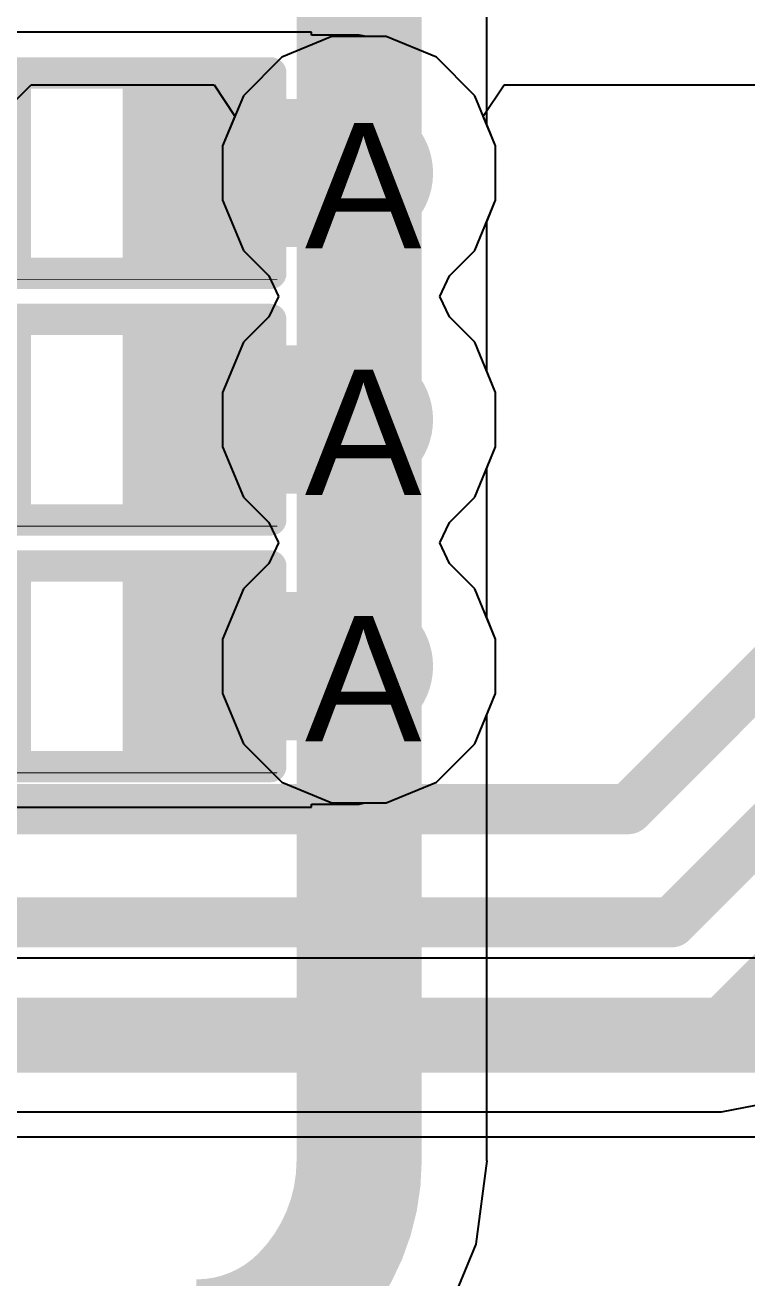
# Model space of a CAD drawing. Header units: inches. Extents: x 0 to 5271, y 0 to 5417.
# Drawn here: x 24.48 to 27.41, y 29.83 to 34.91 of the extents above; entities that cross this region are included whole.
import ezdxf

# ---------------------------------------------------------------- set-up
doc = ezdxf.new("R2010")
doc.units = ezdxf.units.IN
for name, color, linetype in [('Bottom Layer', 5, 'Continuous'), ('Drill Drawing', 1, 'Continuous'), ('L2_GND1', 16, 'Continuous'), ('L3_SIG1', 76, 'Continuous'), ('L4_PWR', 90, 'Continuous'), ('L5_GND2', 156, 'Continuous'), ('L6_SIG2', 130, 'Continuous'), ('L7_GND3', 216, 'Continuous'), ('Top Layer', 1, 'Continuous'), ('Top Overlay', 2, 'Continuous'), ('Top Paste', 8, 'Continuous'), ('Top Solder', 216, 'Continuous'), ('Via Holes', 16, 'Continuous')]:
    doc.layers.add(name, color=color, linetype=linetype)
doc.styles.add('Arial', font='', dxfattribs={"height": 0.2})
doc.styles.get('Arial').set_extended_font_data('Arial')

# ---------------------------------------------------------------- blocks, each defined once
blk = doc.blocks.new('R___0402_138')
at = {"layer": 'Top Layer'}
for points in [[(-0.6985, -0.3175), (-0.6985, 0.3175), (-0.2413, 0.3175), (-0.2413, -0.3175)], [(0.2413, -0.3175), (0.2413, 0.3175), (0.6985, 0.3175), (0.6985, -0.3175)]]:
    blk.add_hatch(color=1, dxfattribs=at).paths.add_polyline_path(points)
at = {"layer": 'Top Paste'}
for points in [[(-0.6985, -0.3175), (-0.6985, 0.3175), (-0.2413, 0.3175), (-0.2413, -0.3175)], [(0.2413, -0.3175), (0.2413, 0.3175), (0.6985, 0.3175), (0.6985, -0.3175)]]:
    blk.add_hatch(color=8, dxfattribs=at).paths.add_polyline_path(points)
at = {"layer": 'Top Solder'}
for points in [[(-0.7535, -0.3725), (-0.7535, 0.3725), (-0.1863, 0.3725), (-0.1863, -0.3725)], [(0.1863, -0.3725), (0.1863, 0.3725), (0.7535, 0.3725), (0.7535, -0.3725)]]:
    blk.add_hatch(color=216, dxfattribs=at).paths.add_polyline_path(points)
at = {"layer": 'Top Overlay'}
for points in [[(-0.7874, -0.4064, 0.127, 0.127, 0), (-0.7874, 0.4064, 0.127, 0.127, 0)], [(-0.7874, 0.4064, 0.127, 0.127, 0), (0.7874, 0.4064, 0.127, 0.127, 0)], [(0.7874, -0.4064, 0.127, 0.127, 0), (0.7874, 0.4064, 0.127, 0.127, 0)], [(-0.7874, -0.4064, 0.127, 0.127, 0), (0.7874, -0.4064, 0.127, 0.127, 0)], [(-0.8128, -0.4318, 0.00323, 0.00323, 0), (0.8128, -0.4318, 0.00323, 0.00323, 0)]]:
    blk.add_lwpolyline(points, format="xyseb", dxfattribs=at)
for points in [[(-0.8192, 0.4064, 0.0635, 0.0635, 1), (-0.7557, 0.4064, 0.0635, 0.0635, 1)], [(-0.8192, 0.4064, 0.0635, 0.0635, 1), (-0.7557, 0.4064, 0.0635, 0.0635, 1)], [(0.7556, 0.4064, 0.0635, 0.0635, 1), (0.8191, 0.4064, 0.0635, 0.0635, 1)], [(0.7556, 0.4064, 0.0635, 0.0635, 1), (0.8191, 0.4064, 0.0635, 0.0635, 1)], [(-0.8192, -0.4064, 0.0635, 0.0635, 1), (-0.7557, -0.4064, 0.0635, 0.0635, 1)], [(-0.8192, -0.4064, 0.0635, 0.0635, 1), (-0.7557, -0.4064, 0.0635, 0.0635, 1)], [(0.7556, -0.4064, 0.0635, 0.0635, 1), (0.8191, -0.4064, 0.0635, 0.0635, 1)], [(0.7556, -0.4064, 0.0635, 0.0635, 1), (0.8191, -0.4064, 0.0635, 0.0635, 1)], [(-0.8136, -0.4318, 0.00161, 0.00161, 1), (-0.812, -0.4318, 0.00161, 0.00161, 1)], [(0.812, -0.4318, 0.00161, 0.00161, 1), (0.8136, -0.4318, 0.00161, 0.00161, 1)]]:
    blk.add_lwpolyline(points, format="xyseb", close=True, dxfattribs=at)
blk = doc.blocks.new('R___0402_139')
at = {"layer": 'Top Layer'}
for points in [[(-0.6985, -0.3175), (-0.6985, 0.3175), (-0.2413, 0.3175), (-0.2413, -0.3175)], [(0.2413, -0.3175), (0.2413, 0.3175), (0.6985, 0.3175), (0.6985, -0.3175)]]:
    blk.add_hatch(color=1, dxfattribs=at).paths.add_polyline_path(points)
at = {"layer": 'Top Paste'}
for points in [[(-0.6985, -0.3175), (-0.6985, 0.3175), (-0.2413, 0.3175), (-0.2413, -0.3175)], [(0.2413, -0.3175), (0.2413, 0.3175), (0.6985, 0.3175), (0.6985, -0.3175)]]:
    blk.add_hatch(color=8, dxfattribs=at).paths.add_polyline_path(points)
at = {"layer": 'Top Solder'}
for points in [[(-0.7535, -0.3725), (-0.7535, 0.3725), (-0.1863, 0.3725), (-0.1863, -0.3725)], [(0.1863, -0.3725), (0.1863, 0.3725), (0.7535, 0.3725), (0.7535, -0.3725)]]:
    blk.add_hatch(color=216, dxfattribs=at).paths.add_polyline_path(points)
at = {"layer": 'Top Overlay'}
for points in [[(-0.7874, -0.4064, 0.127, 0.127, 0), (-0.7874, 0.4064, 0.127, 0.127, 0)], [(-0.7874, 0.4064, 0.127, 0.127, 0), (0.7874, 0.4064, 0.127, 0.127, 0)], [(0.7874, -0.4064, 0.127, 0.127, 0), (0.7874, 0.4064, 0.127, 0.127, 0)], [(-0.7874, -0.4064, 0.127, 0.127, 0), (0.7874, -0.4064, 0.127, 0.127, 0)], [(-0.8128, -0.4318, 0.00323, 0.00323, 0), (0.8128, -0.4318, 0.00323, 0.00323, 0)]]:
    blk.add_lwpolyline(points, format="xyseb", dxfattribs=at)
for points in [[(-0.8192, 0.4064, 0.0635, 0.0635, 1), (-0.7557, 0.4064, 0.0635, 0.0635, 1)], [(-0.8192, 0.4064, 0.0635, 0.0635, 1), (-0.7557, 0.4064, 0.0635, 0.0635, 1)], [(0.7556, 0.4064, 0.0635, 0.0635, 1), (0.8191, 0.4064, 0.0635, 0.0635, 1)], [(0.7556, 0.4064, 0.0635, 0.0635, 1), (0.8191, 0.4064, 0.0635, 0.0635, 1)], [(-0.8192, -0.4064, 0.0635, 0.0635, 1), (-0.7557, -0.4064, 0.0635, 0.0635, 1)], [(-0.8192, -0.4064, 0.0635, 0.0635, 1), (-0.7557, -0.4064, 0.0635, 0.0635, 1)], [(0.7556, -0.4064, 0.0635, 0.0635, 1), (0.8191, -0.4064, 0.0635, 0.0635, 1)], [(0.7556, -0.4064, 0.0635, 0.0635, 1), (0.8191, -0.4064, 0.0635, 0.0635, 1)], [(-0.8136, -0.4318, 0.00161, 0.00161, 1), (-0.812, -0.4318, 0.00161, 0.00161, 1)], [(0.812, -0.4318, 0.00161, 0.00161, 1), (0.8136, -0.4318, 0.00161, 0.00161, 1)]]:
    blk.add_lwpolyline(points, format="xyseb", close=True, dxfattribs=at)
blk = doc.blocks.new('R___0402_140')
at = {"layer": 'Top Layer'}
for points in [[(-0.6985, -0.3175), (-0.6985, 0.3175), (-0.2413, 0.3175), (-0.2413, -0.3175)], [(0.2413, -0.3175), (0.2413, 0.3175), (0.6985, 0.3175), (0.6985, -0.3175)]]:
    blk.add_hatch(color=1, dxfattribs=at).paths.add_polyline_path(points)
at = {"layer": 'Top Paste'}
for points in [[(-0.6985, -0.3175), (-0.6985, 0.3175), (-0.2413, 0.3175), (-0.2413, -0.3175)], [(0.2413, -0.3175), (0.2413, 0.3175), (0.6985, 0.3175), (0.6985, -0.3175)]]:
    blk.add_hatch(color=8, dxfattribs=at).paths.add_polyline_path(points)
at = {"layer": 'Top Solder'}
for points in [[(-0.7535, -0.3725), (-0.7535, 0.3725), (-0.1863, 0.3725), (-0.1863, -0.3725)], [(0.1863, -0.3725), (0.1863, 0.3725), (0.7535, 0.3725), (0.7535, -0.3725)]]:
    blk.add_hatch(color=216, dxfattribs=at).paths.add_polyline_path(points)
at = {"layer": 'Top Overlay'}
for points in [[(-0.7874, -0.4064, 0.127, 0.127, 0), (-0.7874, 0.4064, 0.127, 0.127, 0)], [(-0.7874, 0.4064, 0.127, 0.127, 0), (0.7874, 0.4064, 0.127, 0.127, 0)], [(0.7874, -0.4064, 0.127, 0.127, 0), (0.7874, 0.4064, 0.127, 0.127, 0)], [(-0.7874, -0.4064, 0.127, 0.127, 0), (0.7874, -0.4064, 0.127, 0.127, 0)], [(-0.8128, -0.4318, 0.00323, 0.00323, 0), (0.8128, -0.4318, 0.00323, 0.00323, 0)]]:
    blk.add_lwpolyline(points, format="xyseb", dxfattribs=at)
for points in [[(-0.8192, 0.4064, 0.0635, 0.0635, 1), (-0.7557, 0.4064, 0.0635, 0.0635, 1)], [(-0.8192, 0.4064, 0.0635, 0.0635, 1), (-0.7557, 0.4064, 0.0635, 0.0635, 1)], [(0.7556, 0.4064, 0.0635, 0.0635, 1), (0.8191, 0.4064, 0.0635, 0.0635, 1)], [(0.7556, 0.4064, 0.0635, 0.0635, 1), (0.8191, 0.4064, 0.0635, 0.0635, 1)], [(-0.8192, -0.4064, 0.0635, 0.0635, 1), (-0.7557, -0.4064, 0.0635, 0.0635, 1)], [(-0.8192, -0.4064, 0.0635, 0.0635, 1), (-0.7557, -0.4064, 0.0635, 0.0635, 1)], [(0.7556, -0.4064, 0.0635, 0.0635, 1), (0.8191, -0.4064, 0.0635, 0.0635, 1)], [(0.7556, -0.4064, 0.0635, 0.0635, 1), (0.8191, -0.4064, 0.0635, 0.0635, 1)], [(-0.8136, -0.4318, 0.00161, 0.00161, 1), (-0.812, -0.4318, 0.00161, 0.00161, 1)], [(0.812, -0.4318, 0.00161, 0.00161, 1), (0.8136, -0.4318, 0.00161, 0.00161, 1)]]:
    blk.add_lwpolyline(points, format="xyseb", close=True, dxfattribs=at)

msp = doc.modelspace()

# ---------------------------------------------------------------- hatches: boundary and pattern name
at = {"layer": 'Bottom Layer'}
h = msp.add_hatch(color=5, dxfattribs=at)
edge = h.paths.add_edge_path()
edge.add_arc((25.8341, 34.3054), 0.3, 0, 360)
h = msp.add_hatch(color=5, dxfattribs=at)
edge = h.paths.add_edge_path()
edge.add_arc((25.8341, 33.3056), 0.3, 0, 360)
h = msp.add_hatch(color=5, dxfattribs=at)
edge = h.paths.add_edge_path()
edge.add_arc((25.8341, 32.3057), 0.3, 0, 360)
at = {"layer": 'L2_GND1'}
h = msp.add_hatch(color=16, dxfattribs=at)
edge = h.paths.add_edge_path()
edge.add_arc((25.8341, 34.3054), 0.3, 0, 360)
h = msp.add_hatch(color=16, dxfattribs=at)
edge = h.paths.add_edge_path()
edge.add_arc((25.8341, 33.3056), 0.3, 0, 360)
h = msp.add_hatch(color=16, dxfattribs=at)
edge = h.paths.add_edge_path()
edge.add_arc((25.8341, 32.3057), 0.3, 0, 360)
at = {"layer": 'L3_SIG1'}
h = msp.add_hatch(color=76, dxfattribs=at)
edge = h.paths.add_edge_path()
edge.add_arc((25.8341, 34.3054), 0.3, 0, 360)
h = msp.add_hatch(color=76, dxfattribs=at)
edge = h.paths.add_edge_path()
edge.add_arc((25.8341, 33.3056), 0.3, 0, 360)
h = msp.add_hatch(color=76, dxfattribs=at)
edge = h.paths.add_edge_path()
edge.add_arc((25.8341, 32.3057), 0.3, 0, 360)
at = {"layer": 'L4_PWR'}
h = msp.add_hatch(color=90, dxfattribs=at)
edge = h.paths.add_edge_path()
edge.add_arc((25.8341, 34.3054), 0.3, 0, 360)
h = msp.add_hatch(color=90, dxfattribs=at)
edge = h.paths.add_edge_path()
edge.add_arc((25.8341, 33.3056), 0.3, 0, 360)
h = msp.add_hatch(color=90, dxfattribs=at)
edge = h.paths.add_edge_path()
edge.add_arc((25.8341, 32.3057), 0.3, 0, 360)
at = {"layer": 'L5_GND2'}
h = msp.add_hatch(color=156, dxfattribs=at)
edge = h.paths.add_edge_path()
edge.add_arc((25.8341, 34.3054), 0.3, 0, 360)
h = msp.add_hatch(color=156, dxfattribs=at)
edge = h.paths.add_edge_path()
edge.add_arc((25.8341, 33.3056), 0.3, 0, 360)
h = msp.add_hatch(color=156, dxfattribs=at)
edge = h.paths.add_edge_path()
edge.add_arc((25.8341, 32.3057), 0.3, 0, 360)
at = {"layer": 'L6_SIG2'}
h = msp.add_hatch(color=130, dxfattribs=at)
edge = h.paths.add_edge_path()
edge.add_arc((25.8341, 34.3054), 0.3, 0, 360)
h = msp.add_hatch(color=130, dxfattribs=at)
edge = h.paths.add_edge_path()
edge.add_arc((25.8341, 33.3056), 0.3, 0, 360)
h = msp.add_hatch(color=130, dxfattribs=at)
edge = h.paths.add_edge_path()
edge.add_arc((25.8341, 32.3057), 0.3, 0, 360)
at = {"layer": 'L7_GND3'}
h = msp.add_hatch(color=216, dxfattribs=at)
edge = h.paths.add_edge_path()
edge.add_arc((25.8341, 34.3054), 0.3, 0, 360)
h = msp.add_hatch(color=216, dxfattribs=at)
edge = h.paths.add_edge_path()
edge.add_arc((25.8341, 33.3056), 0.3, 0, 360)
h = msp.add_hatch(color=216, dxfattribs=at)
edge = h.paths.add_edge_path()
edge.add_arc((25.8341, 32.3057), 0.3, 0, 360)
at = {"layer": 'Top Layer'}
for points in [[(25.8341, 34.0054), (25.8341, 34.6065), (25.0565, 34.6065), (25.0565, 34.0054)], [(25.8341, 33.0056), (25.8341, 33.6067), (25.0565, 33.6067), (25.0565, 33.0056)], [(25.8341, 32.0057), (25.8341, 32.6068), (25.0565, 32.6068), (25.0565, 32.0057)]]:
    msp.add_hatch(color=1, dxfattribs=at).paths.add_polyline_path(points)
h = msp.add_hatch(color=1, dxfattribs=at)
edge = h.paths.add_edge_path()
edge.add_arc((25.8341, 34.3054), 0.3, 0, 360)
h = msp.add_hatch(color=1, dxfattribs=at)
edge = h.paths.add_edge_path()
edge.add_arc((25.8341, 33.3056), 0.3, 0, 360)
h = msp.add_hatch(color=1, dxfattribs=at)
edge = h.paths.add_edge_path()
edge.add_arc((25.8341, 32.3057), 0.3, 0, 360)
at = {"layer": 'Via Holes'}
h = msp.add_hatch(color=7, dxfattribs=at)
edge = h.paths.add_edge_path()
edge.add_arc((25.8341, 34.3054), 0.15, 0, 360)
h = msp.add_hatch(color=7, dxfattribs=at)
edge = h.paths.add_edge_path()
edge.add_arc((25.8341, 33.3056), 0.15, 0, 360)
h = msp.add_hatch(color=7, dxfattribs=at)
edge = h.paths.add_edge_path()
edge.add_arc((25.8341, 32.3057), 0.15, 0, 360)

# ---------------------------------------------------------------- linework, layer by layer
at = {"layer": 'Bottom Layer'}
for p, q in [((25.7239, 34.8594), (25.5203, 34.7751)), ((25.9443, 34.8594), (25.7239, 34.8594)), ((26.1479, 34.7751), (25.9443, 34.8594)), ((25.5203, 34.7751), (25.3644, 34.6193)), ((26.3037, 34.6193), (26.1479, 34.7751)), ((25.3644, 34.6193), (25.2801, 34.4156)), ((26.3881, 34.4156), (26.3037, 34.6193)), ((25.2801, 34.4156), (25.2801, 34.1953)), ((26.3881, 34.1953), (26.3881, 34.4156)), ((25.2801, 34.1953), (25.3644, 33.9916)), ((26.3037, 33.9916), (26.3881, 34.1953)), ((25.3644, 33.9916), (25.4676, 33.8885)), ((26.2006, 33.8885), (26.3037, 33.9916)), ((25.4676, 33.8885), (25.5062, 33.8055)), ((26.162, 33.8055), (26.2006, 33.8885)), ((25.5062, 33.8055), (25.4676, 33.7226)), ((26.2006, 33.7226), (26.162, 33.8055)), ((25.4676, 33.7226), (25.3644, 33.6194)), ((26.3037, 33.6194), (26.2006, 33.7226)), ((25.3644, 33.6194), (25.2801, 33.4158)), ((26.3881, 33.4158), (26.3037, 33.6194)), ((25.2801, 33.4158), (25.2801, 33.1954)), ((26.3881, 33.1954), (26.3881, 33.4158)), ((25.2801, 33.1954), (25.3644, 32.9918)), ((26.3037, 32.9918), (26.3881, 33.1954)), ((25.3644, 32.9918), (25.4676, 32.8886)), ((26.2006, 32.8886), (26.3037, 32.9918)), ((25.4676, 32.8886), (25.5062, 32.8057)), ((26.162, 32.8057), (26.2006, 32.8886)), ((25.5062, 32.8057), (25.4676, 32.7227)), ((26.2006, 32.7227), (26.162, 32.8057)), ((25.4676, 32.7227), (25.3644, 32.6195)), ((26.3037, 32.6195), (26.2006, 32.7227)), ((25.3644, 32.6195), (25.2801, 32.4159)), ((26.3881, 32.4159), (26.3037, 32.6195)), ((25.2801, 32.4159), (25.2801, 32.1955)), ((26.3881, 32.1955), (26.3881, 32.4159)), ((25.2801, 32.1955), (25.3644, 31.9919)), ((26.3037, 31.9919), (26.3881, 32.1955)), ((25.3644, 31.9919), (25.5203, 31.836)), ((26.1479, 31.836), (26.3037, 31.9919)), ((25.5203, 31.836), (25.7239, 31.7517)), ((25.9443, 31.7517), (26.1479, 31.836)), ((25.7239, 31.7517), (25.9443, 31.7517))]:
    msp.add_line(p, q, dxfattribs=at)
at = {"layer": 'L2_GND1'}
for p, q in [((25.7239, 34.8594), (25.5203, 34.7751)), ((25.9443, 34.8594), (25.7239, 34.8594)), ((26.1479, 34.7751), (25.9443, 34.8594)), ((25.5203, 34.7751), (25.3644, 34.6193)), ((26.3037, 34.6193), (26.1479, 34.7751)), ((25.3644, 34.6193), (25.2801, 34.4156)), ((26.3881, 34.4156), (26.3037, 34.6193)), ((25.2801, 34.4156), (25.2801, 34.1953)), ((26.3881, 34.1953), (26.3881, 34.4156)), ((25.2801, 34.1953), (25.3644, 33.9916)), ((26.3037, 33.9916), (26.3881, 34.1953)), ((25.3644, 33.9916), (25.4676, 33.8885)), ((26.2006, 33.8885), (26.3037, 33.9916)), ((25.4676, 33.8885), (25.5062, 33.8055)), ((26.162, 33.8055), (26.2006, 33.8885)), ((25.5062, 33.8055), (25.4676, 33.7226)), ((26.2006, 33.7226), (26.162, 33.8055)), ((25.4676, 33.7226), (25.3644, 33.6194)), ((26.3037, 33.6194), (26.2006, 33.7226)), ((25.3644, 33.6194), (25.2801, 33.4158)), ((26.3881, 33.4158), (26.3037, 33.6194)), ((25.2801, 33.4158), (25.2801, 33.1954)), ((26.3881, 33.1954), (26.3881, 33.4158)), ((25.2801, 33.1954), (25.3644, 32.9918)), ((26.3037, 32.9918), (26.3881, 33.1954)), ((25.3644, 32.9918), (25.4676, 32.8886)), ((26.2006, 32.8886), (26.3037, 32.9918)), ((25.4676, 32.8886), (25.5062, 32.8057)), ((26.162, 32.8057), (26.2006, 32.8886)), ((25.5062, 32.8057), (25.4676, 32.7227)), ((26.2006, 32.7227), (26.162, 32.8057)), ((25.4676, 32.7227), (25.3644, 32.6195)), ((26.3037, 32.6195), (26.2006, 32.7227)), ((25.3644, 32.6195), (25.2801, 32.4159)), ((26.3881, 32.4159), (26.3037, 32.6195)), ((25.2801, 32.4159), (25.2801, 32.1955)), ((26.3881, 32.1955), (26.3881, 32.4159)), ((25.2801, 32.1955), (25.3644, 31.9919)), ((26.3037, 31.9919), (26.3881, 32.1955)), ((25.3644, 31.9919), (25.5203, 31.836)), ((26.1479, 31.836), (26.3037, 31.9919)), ((25.5203, 31.836), (25.7239, 31.7517)), ((25.9443, 31.7517), (26.1479, 31.836)), ((25.7239, 31.7517), (25.9443, 31.7517))]:
    msp.add_line(p, q, dxfattribs=at)
at = {"layer": 'L3_SIG1'}
for p, q in [((24.1859, 34.3473), (24.5026, 34.6639)), ((24.5026, 34.6639), (25.2455, 34.6639)), ((25.2455, 34.6639), (25.3303, 34.5369)), ((26.3378, 34.5369), (26.4227, 34.6639)), ((26.4227, 34.6639), (31.2167, 34.6639)), ((25.3303, 34.5369), (25.2801, 34.4156)), ((26.3881, 34.4156), (26.3378, 34.5369)), ((25.2801, 34.4156), (25.2801, 34.1953)), ((26.3881, 34.1953), (26.3881, 34.4156)), ((25.2801, 34.1953), (25.3644, 33.9916)), ((26.3037, 33.9916), (26.3881, 34.1953)), ((25.3644, 33.9916), (25.4676, 33.8885)), ((26.2006, 33.8885), (26.3037, 33.9916)), ((25.4676, 33.8885), (25.5062, 33.8055)), ((26.162, 33.8055), (26.2006, 33.8885)), ((25.5062, 33.8055), (25.4676, 33.7226)), ((26.2006, 33.7226), (26.162, 33.8055)), ((25.4676, 33.7226), (25.3644, 33.6194)), ((26.3037, 33.6194), (26.2006, 33.7226)), ((25.3644, 33.6194), (25.2801, 33.4158)), ((26.3881, 33.4158), (26.3037, 33.6194)), ((25.2801, 33.4158), (25.2801, 33.1954)), ((26.3881, 33.1954), (26.3881, 33.4158)), ((25.2801, 33.1954), (25.3644, 32.9918)), ((26.3037, 32.9918), (26.3881, 33.1954)), ((25.3644, 32.9918), (25.4676, 32.8886)), ((26.2006, 32.8886), (26.3037, 32.9918)), ((25.4676, 32.8886), (25.5062, 32.8057)), ((26.162, 32.8057), (26.2006, 32.8886)), ((25.5062, 32.8057), (25.4676, 32.7227)), ((26.2006, 32.7227), (26.162, 32.8057)), ((25.4676, 32.7227), (25.3644, 32.6195)), ((26.3037, 32.6195), (26.2006, 32.7227)), ((25.3644, 32.6195), (25.2801, 32.4159)), ((26.3881, 32.4159), (26.3037, 32.6195)), ((25.2801, 32.4159), (25.2801, 32.1955)), ((26.3881, 32.1955), (26.3881, 32.4159)), ((25.2801, 32.1955), (25.3644, 31.9919)), ((26.3037, 31.9919), (26.3881, 32.1955)), ((25.3644, 31.9919), (25.5203, 31.836)), ((26.1479, 31.836), (26.3037, 31.9919)), ((25.5203, 31.836), (25.7239, 31.7517)), ((25.9443, 31.7517), (26.1479, 31.836)), ((25.7239, 31.7517), (25.9443, 31.7517)), ((27.841, 31.1223), (20.0919, 31.1223)), ((20.0871, 30.3972), (27.9911, 30.3972))]:
    msp.add_line(p, q, dxfattribs=at)
msp.add_lwpolyline([(19.6662, 30.7598, 0.2032, 0.2032, 0), (27.9912, 30.7598, 0.2032, 0.2032, 0)], format="xyseb", dxfattribs=at)
at = {"layer": 'L4_PWR'}
for p, q in [((26.352, 34.5027), (26.352, 36.108)), ((26.3881, 34.4156), (26.352, 34.5027)), ((26.3881, 34.1953), (26.3881, 34.4156)), ((26.352, 34.1082), (26.3881, 34.1953)), ((26.352, 33.5028), (26.352, 34.1082)), ((26.3881, 33.4158), (26.352, 33.5028)), ((26.3881, 33.1954), (26.3881, 33.4158)), ((26.352, 33.1084), (26.3881, 33.1954)), ((26.352, 32.5029), (26.352, 33.1084)), ((26.3881, 32.4159), (26.352, 32.5029)), ((26.3881, 32.1955), (26.3881, 32.4159)), ((26.352, 32.1085), (26.3881, 32.1955)), ((26.352, 30.3008), (26.352, 32.1085)), ((26.3087, 29.9624), (26.3533, 30.3008)), ((26.3533, 30.3008), (26.352, 30.3008)), ((26.1781, 29.6471), (26.3087, 29.9624))]:
    msp.add_line(p, q, dxfattribs=at)
for points in [[(25.8341, 34.3054, 0.508, 0.508, 0), (25.8341, 36.3052, 0.508, 0.508, 0)], [(25.8341, 33.3056, 0.508, 0.508, 0), (25.8341, 34.3054, 0.508, 0.508, 0)], [(25.8341, 32.3057, 0.508, 0.508, 0), (25.8341, 33.3056, 0.508, 0.508, 0)], [(25.8341, 30.3008, 0.508, 0.508, 0), (25.8341, 32.3057, 0.508, 0.508, 0)], [(25.8341, 30.3008, 0.508, 0.508, -0.198912), (25.6032, 29.7434, 0.508, 0.508, 0)], [(25.6032, 29.7434, 0.508, 0.508, -0.198912), (25.174, 29.5656, 0.508, 0.508, 0)]]:
    msp.add_lwpolyline(points, format="xyseb", dxfattribs=at)
for points in [[(25.7071, 34.3054, 0.254, 0.254, 1), (25.9611, 34.3054, 0.254, 0.254, 1)], [(25.7071, 34.3054, 0.254, 0.254, 1), (25.9611, 34.3054, 0.254, 0.254, 1)], [(25.7071, 33.3056, 0.254, 0.254, 1), (25.9611, 33.3056, 0.254, 0.254, 1)], [(25.7071, 33.3056, 0.254, 0.254, 1), (25.9611, 33.3056, 0.254, 0.254, 1)], [(25.7071, 32.3057, 0.254, 0.254, 1), (25.9611, 32.3057, 0.254, 0.254, 1)], [(25.7071, 32.3057, 0.254, 0.254, 1), (25.9611, 32.3057, 0.254, 0.254, 1)], [(25.7071, 30.3008, 0.254, 0.254, 1), (25.9611, 30.3008, 0.254, 0.254, 1)], [(25.7071, 30.3008, 0.254, 0.254, 1), (25.9611, 30.3008, 0.254, 0.254, 1)], [(25.4762, 29.7434, 0.254, 0.254, 1), (25.7302, 29.7434, 0.254, 0.254, 1)], [(25.4762, 29.7434, 0.254, 0.254, 1), (25.7302, 29.7434, 0.254, 0.254, 1)]]:
    msp.add_lwpolyline(points, format="xyseb", close=True, dxfattribs=at)
at = {"layer": 'L5_GND2'}
for p, q in [((25.7239, 34.8594), (25.5203, 34.7751)), ((25.9443, 34.8594), (25.7239, 34.8594)), ((26.1479, 34.7751), (25.9443, 34.8594)), ((25.5203, 34.7751), (25.3644, 34.6193)), ((26.3037, 34.6193), (26.1479, 34.7751)), ((25.3644, 34.6193), (25.2801, 34.4156)), ((26.3881, 34.4156), (26.3037, 34.6193)), ((25.2801, 34.4156), (25.2801, 34.1953)), ((26.3881, 34.1953), (26.3881, 34.4156)), ((25.2801, 34.1953), (25.3644, 33.9916)), ((26.3037, 33.9916), (26.3881, 34.1953)), ((25.3644, 33.9916), (25.4676, 33.8885)), ((26.2006, 33.8885), (26.3037, 33.9916)), ((25.4676, 33.8885), (25.5062, 33.8055)), ((26.162, 33.8055), (26.2006, 33.8885)), ((25.5062, 33.8055), (25.4676, 33.7226)), ((26.2006, 33.7226), (26.162, 33.8055)), ((25.4676, 33.7226), (25.3644, 33.6194)), ((26.3037, 33.6194), (26.2006, 33.7226)), ((25.3644, 33.6194), (25.2801, 33.4158)), ((26.3881, 33.4158), (26.3037, 33.6194)), ((25.2801, 33.4158), (25.2801, 33.1954)), ((26.3881, 33.1954), (26.3881, 33.4158)), ((25.2801, 33.1954), (25.3644, 32.9918)), ((26.3037, 32.9918), (26.3881, 33.1954)), ((25.3644, 32.9918), (25.4676, 32.8886)), ((26.2006, 32.8886), (26.3037, 32.9918)), ((25.4676, 32.8886), (25.5062, 32.8057)), ((26.162, 32.8057), (26.2006, 32.8886)), ((25.5062, 32.8057), (25.4676, 32.7227)), ((26.2006, 32.7227), (26.162, 32.8057)), ((25.4676, 32.7227), (25.3644, 32.6195)), ((26.3037, 32.6195), (26.2006, 32.7227)), ((25.3644, 32.6195), (25.2801, 32.4159)), ((26.3881, 32.4159), (26.3037, 32.6195)), ((25.2801, 32.4159), (25.2801, 32.1955)), ((26.3881, 32.1955), (26.3881, 32.4159)), ((25.2801, 32.1955), (25.3644, 31.9919)), ((26.3037, 31.9919), (26.3881, 32.1955)), ((25.3644, 31.9919), (25.5203, 31.836)), ((26.1479, 31.836), (26.3037, 31.9919)), ((25.5203, 31.836), (25.7239, 31.7517)), ((25.9443, 31.7517), (26.1479, 31.836)), ((25.7239, 31.7517), (25.9443, 31.7517))]:
    msp.add_line(p, q, dxfattribs=at)
at = {"layer": 'L6_SIG2'}
for p, q in [((20.4649, 30.4984), (27.305, 30.4984)), ((27.305, 30.4984), (27.4437, 30.526)), ((27.305, 30.4984), (27.305, 30.4984))]:
    msp.add_line(p, q, dxfattribs=at)
for points in [[(26.9257, 31.7263, 0.2032, 0.2032, 0), (32.639, 37.4396, 0.2032, 0.2032, 0)], [(27.1018, 31.2674, 0.2032, 0.2032, 0), (32.7152, 36.8808, 0.2032, 0.2032, 0)], [(27.305, 30.861, 0.2032, 0.2032, 0), (32.766, 36.322, 0.2032, 0.2032, 0)], [(24.2119, 31.7263, 0.2032, 0.2032, 0), (26.9257, 31.7263, 0.2032, 0.2032, 0)], [(23.2918, 31.2674, 0.2032, 0.2032, 0), (27.1018, 31.2674, 0.2032, 0.2032, 0)], [(20.4649, 30.861, 0.2032, 0.2032, 0), (27.305, 30.861, 0.2032, 0.2032, 0)]]:
    msp.add_lwpolyline(points, format="xyseb", dxfattribs=at)
for points in [[(26.8749, 31.7263, 0.1016, 0.1016, 1), (26.9765, 31.7263, 0.1016, 0.1016, 1)], [(26.8749, 31.7263, 0.1016, 0.1016, 1), (26.9765, 31.7263, 0.1016, 0.1016, 1)], [(27.051, 31.2674, 0.1016, 0.1016, 1), (27.1526, 31.2674, 0.1016, 0.1016, 1)], [(27.051, 31.2674, 0.1016, 0.1016, 1), (27.1526, 31.2674, 0.1016, 0.1016, 1)], [(27.2542, 30.861, 0.1016, 0.1016, 1), (27.3558, 30.861, 0.1016, 0.1016, 1)], [(27.2542, 30.861, 0.1016, 0.1016, 1), (27.3558, 30.861, 0.1016, 0.1016, 1)]]:
    msp.add_lwpolyline(points, format="xyseb", close=True, dxfattribs=at)
at = {"layer": 'L7_GND3'}
for p, q in [((25.7239, 34.8594), (25.5203, 34.7751)), ((25.9443, 34.8594), (25.7239, 34.8594)), ((26.1479, 34.7751), (25.9443, 34.8594)), ((25.5203, 34.7751), (25.3644, 34.6193)), ((26.3037, 34.6193), (26.1479, 34.7751)), ((25.3644, 34.6193), (25.2801, 34.4156)), ((26.3881, 34.4156), (26.3037, 34.6193)), ((25.2801, 34.4156), (25.2801, 34.1953)), ((26.3881, 34.1953), (26.3881, 34.4156)), ((25.2801, 34.1953), (25.3644, 33.9916)), ((26.3037, 33.9916), (26.3881, 34.1953)), ((25.3644, 33.9916), (25.4676, 33.8885)), ((26.2006, 33.8885), (26.3037, 33.9916)), ((25.4676, 33.8885), (25.5062, 33.8055)), ((26.162, 33.8055), (26.2006, 33.8885)), ((25.5062, 33.8055), (25.4676, 33.7226)), ((26.2006, 33.7226), (26.162, 33.8055)), ((25.4676, 33.7226), (25.3644, 33.6194)), ((26.3037, 33.6194), (26.2006, 33.7226)), ((25.3644, 33.6194), (25.2801, 33.4158)), ((26.3881, 33.4158), (26.3037, 33.6194)), ((25.2801, 33.4158), (25.2801, 33.1954)), ((26.3881, 33.1954), (26.3881, 33.4158)), ((25.2801, 33.1954), (25.3644, 32.9918)), ((26.3037, 32.9918), (26.3881, 33.1954)), ((25.3644, 32.9918), (25.4676, 32.8886)), ((26.2006, 32.8886), (26.3037, 32.9918)), ((25.4676, 32.8886), (25.5062, 32.8057)), ((26.162, 32.8057), (26.2006, 32.8886)), ((25.5062, 32.8057), (25.4676, 32.7227)), ((26.2006, 32.7227), (26.162, 32.8057)), ((25.4676, 32.7227), (25.3644, 32.6195)), ((26.3037, 32.6195), (26.2006, 32.7227)), ((25.3644, 32.6195), (25.2801, 32.4159)), ((26.3881, 32.4159), (26.3037, 32.6195)), ((25.2801, 32.4159), (25.2801, 32.1955)), ((26.3881, 32.1955), (26.3881, 32.4159)), ((25.2801, 32.1955), (25.3644, 31.9919)), ((26.3037, 31.9919), (26.3881, 32.1955)), ((25.3644, 31.9919), (25.5203, 31.836)), ((26.1479, 31.836), (26.3037, 31.9919)), ((25.5203, 31.836), (25.7239, 31.7517)), ((25.9443, 31.7517), (26.1479, 31.836)), ((25.7239, 31.7517), (25.9443, 31.7517))]:
    msp.add_line(p, q, dxfattribs=at)
at = {"layer": 'Top Layer'}
for p, q in [((25.6407, 34.877), (24.1524, 34.877)), ((25.6407, 34.8655), (25.6407, 34.877)), ((25.8341, 34.8655), (25.6407, 34.8655)), ((25.8645, 34.8594), (25.8341, 34.8655)), ((25.9443, 34.8594), (25.8645, 34.8594)), ((26.1479, 34.7751), (25.9443, 34.8594)), ((26.3037, 34.6193), (26.1479, 34.7751)), ((26.3881, 34.4156), (26.3037, 34.6193)), ((26.3881, 34.1953), (26.3881, 34.4156)), ((26.3037, 33.9916), (26.3881, 34.1953)), ((26.2006, 33.8885), (26.3037, 33.9916)), ((26.162, 33.8055), (26.2006, 33.8885)), ((26.2006, 33.7226), (26.162, 33.8055)), ((26.3037, 33.6194), (26.2006, 33.7226)), ((26.3881, 33.4158), (26.3037, 33.6194)), ((26.3881, 33.1954), (26.3881, 33.4158)), ((26.3037, 32.9918), (26.3881, 33.1954)), ((26.2006, 32.8886), (26.3037, 32.9918)), ((26.162, 32.8057), (26.2006, 32.8886)), ((26.2006, 32.7227), (26.162, 32.8057)), ((26.3037, 32.6195), (26.2006, 32.7227)), ((26.3881, 32.4159), (26.3037, 32.6195)), ((26.3881, 32.1955), (26.3881, 32.4159)), ((26.3037, 31.9919), (26.3881, 32.1955)), ((26.1479, 31.836), (26.3037, 31.9919)), ((25.9443, 31.7517), (26.1479, 31.836)), ((23.7357, 31.7343), (25.6407, 31.7343)), ((25.6407, 31.7343), (25.6407, 31.7467)), ((25.6407, 31.7467), (25.8341, 31.7467)), ((25.8341, 31.7467), (25.8591, 31.7517)), ((25.8591, 31.7517), (25.9443, 31.7517))]:
    msp.add_line(p, q, dxfattribs=at)

# ---------------------------------------------------------------- block references
for name, p in [('R___0402_138', (24.6882, 34.3055)), ('R___0402_139', (24.6882, 33.3056)), ('R___0402_140', (24.6882, 32.3057))]:
    msp.add_blockref(name, p)

# ---------------------------------------------------------------- texts
at = {"layer": 'Drill Drawing', "style": 'Arial'}
for p in [(25.614, 34.0007), (25.614, 33.0009), (25.614, 32.001)]:
    msp.add_text('A', height=0.508, dxfattribs=at).set_placement(p)

doc.saveas('drawing.dxf')
